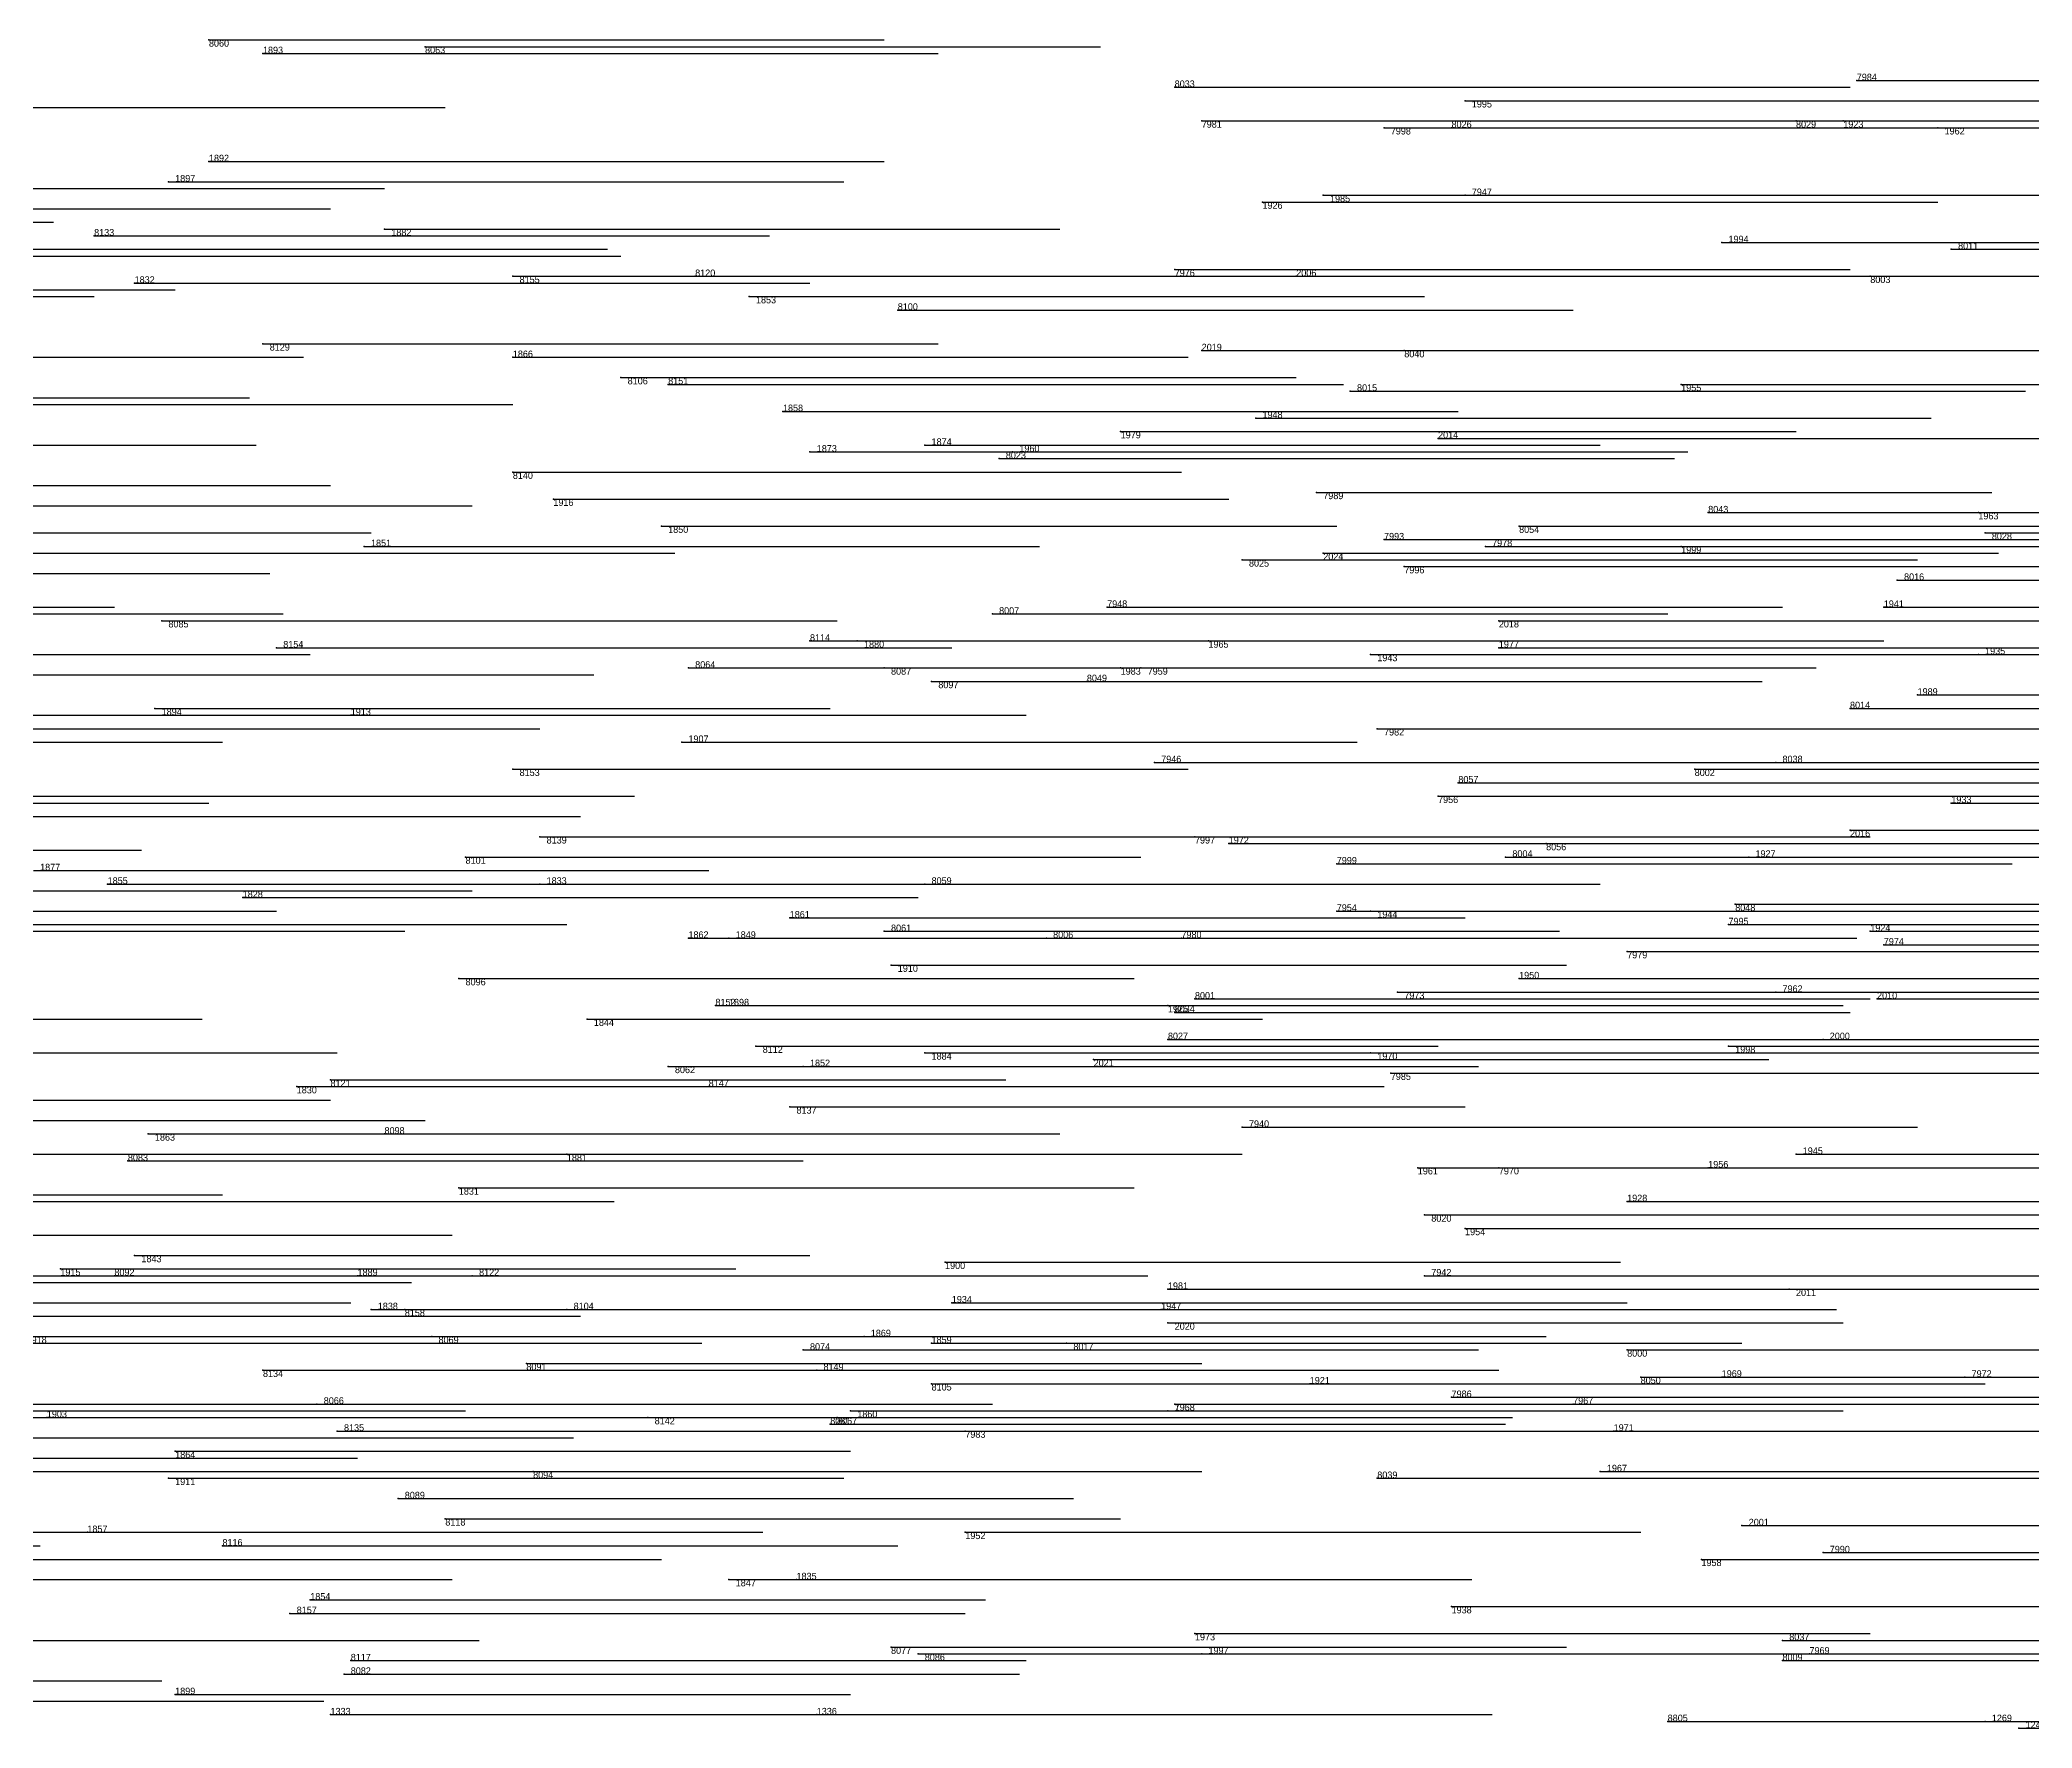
# Model space of a CAD drawing. Extents: x 0 to 1.1, y 0 to 1.
# Drawn here: x 0.371 to 0.666, y 0.5 to 0.75 of the extents above; entities that cross this region are included whole.
import ezdxf

# ---------------------------------------------------------------- set-up
doc = ezdxf.new("R2010")
doc.units = 0
for name, color, linetype in [('Facilities', 3, 'CONTINUOUS'), ('Normals', 1, 'CONTINUOUS'), ('Source_points', 5, 'CONTINUOUS'), ('Text', 3, 'CONTINUOUS')]:
    doc.layers.add(name, color=color, linetype=linetype)

msp = doc.modelspace()

# ---------------------------------------------------------------- linework, layer by layer
at = {"layer": 'Facilities', "color": 3}
for p in [(0.396, 0.75, 1), (0.404, 0.748), (0.428, 0.749, 1), (0.64, 0.744, 1), (0.539, 0.743, 1), (0.582, 0.741), (0.543, 0.738, 1), (0.631, 0.738, 1), (0.638, 0.738), (0.57, 0.737, 1), (0.58, 0.737, 1), (0.652, 0.737), (0.396, 0.732), (0.39, 0.729), (0.552, 0.726), (0.561, 0.727), (0.582, 0.727, 1), (0.379, 0.721, 1), (0.422, 0.722), (0.62, 0.72), (0.654, 0.719, 1), (0.385, 0.714), (0.441, 0.715, 1), (0.468, 0.715, 1), (0.539, 0.716, 1), (0.557, 0.715), (0.642, 0.715, 1), (0.476, 0.712), (0.498, 0.71, 1), (0.404, 0.705, 1), (0.441, 0.703), (0.543, 0.704), (0.573, 0.704, 1), (0.457, 0.7, 1), (0.464, 0.699, 1), (0.565, 0.698, 1), (0.614, 0.699), (0.481, 0.695), (0.551, 0.694), (0.531, 0.692), (0.578, 0.691), (0.485, 0.689), (0.502, 0.69), (0.513, 0.688, 1), (0.515, 0.689), (0.441, 0.686, 1), (0.447, 0.682), (0.56, 0.683, 1), (0.618, 0.68, 1), (0.658, 0.68), (0.463, 0.678), (0.57, 0.676, 1), (0.59, 0.678, 1), (0.659, 0.677, 1), (0.419, 0.675), (0.549, 0.673, 1), (0.561, 0.674), (0.585, 0.675, 1), (0.614, 0.675), (0.573, 0.672, 1), (0.646, 0.67, 1), (0.389, 0.664, 1), (0.512, 0.665, 1), (0.529, 0.666, 1), (0.587, 0.664), (0.644, 0.666), (0.485, 0.661, 1), (0.492, 0.661), (0.544, 0.661), (0.406, 0.66, 1), (0.568, 0.659), (0.587, 0.66), (0.658, 0.659), (0.467, 0.657, 1), (0.496, 0.657, 1), (0.503, 0.655, 1), (0.526, 0.655, 1), (0.531, 0.657), (0.534, 0.657, 1), (0.649, 0.653), (0.388, 0.651), (0.417, 0.65), (0.639, 0.651, 1), (0.569, 0.648, 1), (0.466, 0.646), (0.441, 0.642, 1), (0.536, 0.643, 1), (0.616, 0.642, 1), (0.628, 0.643, 1), (0.578, 0.638, 1), (0.581, 0.64, 1), (0.654, 0.637), (0.445, 0.632, 1), (0.542, 0.632, 1), (0.639, 0.633), (0.434, 0.629, 1), (0.547, 0.631), (0.588, 0.629, 1), (0.594, 0.631, 1), (0.624, 0.629), (0.563, 0.628, 1), (0.381, 0.625), (0.401, 0.623), (0.445, 0.625), (0.502, 0.625, 1), (0.482, 0.62), (0.563, 0.621, 1), (0.568, 0.621), (0.622, 0.622, 1), (0.467, 0.617), (0.473, 0.617), (0.496, 0.618, 1), (0.52, 0.617, 1), (0.54, 0.617, 1), (0.621, 0.619, 1), (0.642, 0.618), (0.606, 0.615, 1), (0.644, 0.616, 1), (0.433, 0.611, 1), (0.497, 0.613), (0.59, 0.611), (0.542, 0.608, 1), (0.572, 0.609, 1), (0.628, 0.609, 1), (0.643, 0.608), (0.452, 0.605), (0.471, 0.607, 1), (0.472, 0.607), (0.538, 0.607), (0.539, 0.606, 1), (0.538, 0.602, 1), (0.635, 0.602), (0.477, 0.601, 1), (0.502, 0.6), (0.527, 0.599), (0.568, 0.6), (0.621, 0.601), (0.414, 0.596, 1), (0.464, 0.598, 1), (0.484, 0.598), (0.571, 0.597, 1), (0.409, 0.595), (0.47, 0.595, 1), (0.482, 0.592, 1), (0.387, 0.588), (0.422, 0.588, 1), (0.549, 0.589, 1), (0.449, 0.585), (0.631, 0.585), (0.384, 0.584, 1), (0.575, 0.583), (0.587, 0.583, 1), (0.618, 0.583), (0.433, 0.58), (0.576, 0.576, 1), (0.606, 0.578), (0.582, 0.574), (0.385, 0.57), (0.374, 0.568), (0.382, 0.567, 1), (0.418, 0.567), (0.435, 0.567, 1), (0.505, 0.569), (0.576, 0.567, 1), (0.538, 0.565), (0.63, 0.565), (0.42, 0.562), (0.425, 0.562, 1), (0.449, 0.562, 1), (0.506, 0.563), (0.537, 0.562), (0.429, 0.558, 1), (0.493, 0.558), (0.538, 0.56), (0.484, 0.556, 1), (0.503, 0.557), (0.523, 0.557, 1), (0.606, 0.556, 1), (0.404, 0.553, 1), (0.443, 0.554, 1), (0.486, 0.553, 1), (0.608, 0.552, 1), (0.62, 0.552), (0.656, 0.552, 1), (0.503, 0.551, 1), (0.559, 0.551), (0.58, 0.549, 1), (0.372, 0.546), (0.412, 0.548, 1), (0.461, 0.546, 1), (0.489, 0.546, 1), (0.491, 0.547), (0.538, 0.547, 1), (0.539, 0.548), (0.598, 0.548, 1), (0.415, 0.544, 1), (0.488, 0.545, 1), (0.508, 0.544, 1), (0.604, 0.544), (0.391, 0.541), (0.39, 0.537), (0.444, 0.538, 1), (0.569, 0.537, 1), (0.602, 0.538), (0.424, 0.534, 1), (0.378, 0.529), (0.431, 0.531, 1), (0.508, 0.529), (0.623, 0.53), (0.398, 0.527, 1), (0.635, 0.526, 1), (0.617, 0.525), (0.473, 0.522), (0.483, 0.522), (0.408, 0.517, 1), (0.411, 0.519), (0.58, 0.518), (0.542, 0.514), (0.497, 0.512, 1), (0.501, 0.511, 1), (0.543, 0.511), (0.629, 0.513, 1), (0.633, 0.511, 1), (0.416, 0.508, 1), (0.417, 0.51, 1), (0.629, 0.51, 1), (0.391, 0.505), (0.414, 0.502), (0.486, 0.502), (0.612, 0.501, 1), (0.659, 0.501), (0.664, 0.5)]:
    msp.add_point(p, dxfattribs=at)
at = {"layer": 'Normals', "color": 1}
for p, q in [((0.396, 0.75, 1), (0.496, 0.75, 1)), ((0.404, 0.748), (0.504, 0.748)), ((0.428, 0.749, 1), (0.528, 0.749, 1)), ((0.64, 0.744, 1), (0.74, 0.744, 1)), ((0.539, 0.743, 1), (0.639, 0.743, 1)), ((0.582, 0.741), (0.682, 0.741)), ((0.331, 0.74), (0.431, 0.74)), ((0.543, 0.738, 1), (0.643, 0.738, 1)), ((0.631, 0.738, 1), (0.731, 0.738, 1)), ((0.638, 0.738), (0.738, 0.738)), ((0.57, 0.737, 1), (0.67, 0.737, 1)), ((0.58, 0.737, 1), (0.68, 0.737, 1)), ((0.652, 0.737), (0.752, 0.737)), ((0.396, 0.732), (0.496, 0.732)), ((0.39, 0.729), (0.49, 0.729)), ((0.322, 0.728, 1), (0.422, 0.728, 1)), ((0.552, 0.726), (0.652, 0.726)), ((0.561, 0.727), (0.661, 0.727)), ((0.582, 0.727, 1), (0.682, 0.727, 1)), ((0.273, 0.723), (0.373, 0.723)), ((0.314, 0.725), (0.414, 0.725)), ((0.379, 0.721, 1), (0.479, 0.721, 1)), ((0.422, 0.722), (0.522, 0.722)), ((0.62, 0.72), (0.72, 0.72)), ((0.348, 0.718, 1), (0.448, 0.718, 1)), ((0.35, 0.718, 1), (0.45, 0.718, 1)), ((0.355, 0.719, 1), (0.455, 0.719, 1)), ((0.357, 0.718, 1), (0.457, 0.718, 1)), ((0.654, 0.719, 1), (0.754, 0.719, 1)), ((0.385, 0.714), (0.485, 0.714)), ((0.441, 0.715, 1), (0.541, 0.715, 1)), ((0.468, 0.715, 1), (0.568, 0.715, 1)), ((0.539, 0.716, 1), (0.639, 0.716, 1)), ((0.557, 0.715), (0.657, 0.715)), ((0.642, 0.715, 1), (0.742, 0.715, 1)), ((0.279, 0.712, 1), (0.379, 0.712, 1)), ((0.291, 0.713, 1), (0.391, 0.713, 1)), ((0.476, 0.712), (0.576, 0.712)), ((0.498, 0.71, 1), (0.598, 0.71, 1)), ((0.31, 0.703), (0.41, 0.703)), ((0.404, 0.705, 1), (0.504, 0.705, 1)), ((0.441, 0.703), (0.541, 0.703)), ((0.543, 0.704), (0.643, 0.704)), ((0.573, 0.704, 1), (0.673, 0.704, 1)), ((0.457, 0.7, 1), (0.557, 0.7, 1)), ((0.302, 0.697), (0.402, 0.697)), ((0.464, 0.699, 1), (0.564, 0.699, 1)), ((0.565, 0.698, 1), (0.665, 0.698, 1)), ((0.614, 0.699), (0.714, 0.699)), ((0.341, 0.696), (0.441, 0.696)), ((0.481, 0.695), (0.581, 0.695)), ((0.551, 0.694), (0.651, 0.694)), ((0.531, 0.692), (0.631, 0.692)), ((0.578, 0.691), (0.678, 0.691)), ((0.303, 0.69, 1), (0.403, 0.69, 1)), ((0.485, 0.689), (0.585, 0.689)), ((0.502, 0.69), (0.602, 0.69)), ((0.513, 0.688, 1), (0.613, 0.688, 1)), ((0.515, 0.689), (0.615, 0.689)), ((0.441, 0.686, 1), (0.54, 0.686, 1)), ((0.314, 0.684, 1), (0.414, 0.684, 1)), ((0.447, 0.682), (0.547, 0.682)), ((0.56, 0.683, 1), (0.66, 0.683, 1)), ((0.335, 0.681, 1), (0.435, 0.681, 1)), ((0.618, 0.68, 1), (0.718, 0.68, 1)), ((0.658, 0.68), (0.758, 0.68)), ((0.32, 0.677, 1), (0.42, 0.677, 1)), ((0.463, 0.678), (0.563, 0.678)), ((0.57, 0.676, 1), (0.67, 0.676, 1)), ((0.59, 0.678, 1), (0.69, 0.678, 1)), ((0.659, 0.677, 1), (0.759, 0.677, 1)), ((0.364, 0.674), (0.465, 0.674)), ((0.419, 0.675), (0.519, 0.675)), ((0.549, 0.673, 1), (0.649, 0.673, 1)), ((0.561, 0.674), (0.661, 0.674)), ((0.585, 0.675, 1), (0.685, 0.675, 1)), ((0.614, 0.675), (0.714, 0.675)), ((0.305, 0.671, 1), (0.405, 0.671, 1)), ((0.573, 0.672, 1), (0.673, 0.672, 1)), ((0.646, 0.67, 1), (0.746, 0.67, 1)), ((0.278, 0.665), (0.378, 0.665)), ((0.282, 0.666, 1), (0.382, 0.666, 1)), ((0.307, 0.665, 1), (0.407, 0.665, 1)), ((0.389, 0.664, 1), (0.489, 0.664, 1)), ((0.512, 0.665, 1), (0.612, 0.665, 1)), ((0.529, 0.666, 1), (0.629, 0.666, 1)), ((0.587, 0.664), (0.687, 0.664)), ((0.644, 0.666), (0.744, 0.666)), ((0.485, 0.661, 1), (0.585, 0.661, 1)), ((0.492, 0.661), (0.592, 0.661)), ((0.544, 0.661), (0.644, 0.661)), ((0.311, 0.659, 1), (0.411, 0.659, 1)), ((0.406, 0.66, 1), (0.506, 0.66, 1)), ((0.568, 0.659), (0.668, 0.659)), ((0.587, 0.66), (0.686, 0.66)), ((0.658, 0.659), (0.758, 0.659)), ((0.353, 0.656, 1), (0.453, 0.656, 1)), ((0.467, 0.657, 1), (0.567, 0.657, 1)), ((0.496, 0.657, 1), (0.597, 0.657, 1)), ((0.503, 0.655, 1), (0.603, 0.655, 1)), ((0.526, 0.655, 1), (0.626, 0.655, 1)), ((0.531, 0.657), (0.631, 0.657)), ((0.534, 0.657, 1), (0.634, 0.657, 1)), ((0.649, 0.653), (0.749, 0.653)), ((0.321, 0.65, 1), (0.421, 0.65, 1)), ((0.388, 0.651), (0.488, 0.651)), ((0.417, 0.65), (0.517, 0.65)), ((0.639, 0.651, 1), (0.739, 0.651, 1)), ((0.345, 0.648), (0.445, 0.648)), ((0.569, 0.648, 1), (0.669, 0.648, 1)), ((0.298, 0.646, 1), (0.398, 0.646, 1)), ((0.466, 0.646), (0.566, 0.646)), ((0.441, 0.642, 1), (0.541, 0.642, 1)), ((0.536, 0.643, 1), (0.636, 0.643, 1)), ((0.616, 0.642, 1), (0.716, 0.642, 1)), ((0.628, 0.643, 1), (0.728, 0.643, 1)), ((0.359, 0.638), (0.459, 0.638)), ((0.578, 0.638, 1), (0.678, 0.638, 1)), ((0.581, 0.64, 1), (0.681, 0.64, 1)), ((0.296, 0.637, 1), (0.396, 0.637, 1)), ((0.351, 0.635), (0.451, 0.635)), ((0.654, 0.637), (0.754, 0.637)), ((0.445, 0.632, 1), (0.545, 0.632, 1)), ((0.542, 0.632, 1), (0.642, 0.632, 1)), ((0.639, 0.633), (0.739, 0.633)), ((0.286, 0.63, 1), (0.386, 0.63, 1)), ((0.434, 0.629, 1), (0.534, 0.629, 1)), ((0.547, 0.631), (0.647, 0.631)), ((0.588, 0.629, 1), (0.688, 0.629, 1)), ((0.594, 0.631, 1), (0.694, 0.631, 1)), ((0.624, 0.629), (0.724, 0.629)), ((0.37, 0.627), (0.47, 0.627)), ((0.563, 0.628, 1), (0.663, 0.628, 1)), ((0.335, 0.624), (0.435, 0.624)), ((0.381, 0.625), (0.481, 0.625)), ((0.401, 0.623), (0.501, 0.623)), ((0.445, 0.625), (0.545, 0.625)), ((0.502, 0.625, 1), (0.602, 0.625, 1)), ((0.306, 0.621), (0.406, 0.621)), ((0.482, 0.62), (0.582, 0.62)), ((0.563, 0.621, 1), (0.663, 0.621, 1)), ((0.568, 0.621), (0.668, 0.621)), ((0.622, 0.622, 1), (0.722, 0.622, 1)), ((0.325, 0.618), (0.425, 0.618)), ((0.349, 0.619, 1), (0.449, 0.619, 1)), ((0.467, 0.617), (0.567, 0.617)), ((0.473, 0.617), (0.574, 0.617)), ((0.496, 0.618, 1), (0.596, 0.618, 1)), ((0.52, 0.617, 1), (0.62, 0.617, 1)), ((0.54, 0.617, 1), (0.64, 0.617, 1)), ((0.621, 0.619, 1), (0.721, 0.619, 1)), ((0.642, 0.618), (0.742, 0.618)), ((0.606, 0.615, 1), (0.706, 0.615, 1)), ((0.644, 0.616, 1), (0.744, 0.616, 1)), ((0.433, 0.611, 1), (0.533, 0.611, 1)), ((0.497, 0.613), (0.597, 0.613)), ((0.59, 0.611), (0.69, 0.611)), ((0.542, 0.608, 1), (0.642, 0.608, 1)), ((0.572, 0.609, 1), (0.672, 0.609, 1)), ((0.628, 0.609, 1), (0.728, 0.609, 1)), ((0.643, 0.608), (0.743, 0.608)), ((0.295, 0.605, 1), (0.395, 0.605, 1)), ((0.452, 0.605), (0.552, 0.605)), ((0.471, 0.607, 1), (0.571, 0.607, 1)), ((0.472, 0.607), (0.572, 0.607)), ((0.538, 0.607), (0.638, 0.607)), ((0.539, 0.606, 1), (0.639, 0.606, 1)), ((0.538, 0.602, 1), (0.638, 0.602, 1)), ((0.635, 0.602), (0.735, 0.602)), ((0.305, 0.6), (0.405, 0.6)), ((0.315, 0.6), (0.415, 0.6)), ((0.477, 0.601, 1), (0.578, 0.601, 1)), ((0.502, 0.6), (0.602, 0.6)), ((0.527, 0.599), (0.627, 0.599)), ((0.568, 0.6), (0.668, 0.6)), ((0.621, 0.601), (0.721, 0.601)), ((0.414, 0.596, 1), (0.514, 0.596, 1)), ((0.464, 0.598, 1), (0.564, 0.598, 1)), ((0.484, 0.598), (0.584, 0.598)), ((0.571, 0.597, 1), (0.67, 0.597, 1)), ((0.314, 0.593, 1), (0.414, 0.593, 1)), ((0.409, 0.595), (0.509, 0.595)), ((0.47, 0.595, 1), (0.57, 0.595, 1)), ((0.482, 0.592, 1), (0.582, 0.592, 1)), ((0.328, 0.59), (0.428, 0.59)), ((0.387, 0.588), (0.487, 0.588)), ((0.422, 0.588, 1), (0.522, 0.588, 1)), ((0.549, 0.589, 1), (0.649, 0.589, 1)), ((0.368, 0.585, 1), (0.468, 0.585, 1)), ((0.449, 0.585), (0.549, 0.585)), ((0.631, 0.585), (0.731, 0.585)), ((0.384, 0.584, 1), (0.484, 0.584, 1)), ((0.575, 0.583), (0.675, 0.583)), ((0.587, 0.583, 1), (0.687, 0.583, 1)), ((0.618, 0.583), (0.718, 0.583)), ((0.298, 0.579, 1), (0.398, 0.579, 1)), ((0.433, 0.58), (0.533, 0.58)), ((0.281, 0.578, 1), (0.381, 0.578, 1)), ((0.356, 0.578), (0.456, 0.578)), ((0.576, 0.576, 1), (0.676, 0.576, 1)), ((0.606, 0.578), (0.706, 0.578)), ((0.332, 0.573, 1), (0.432, 0.573, 1)), ((0.582, 0.574), (0.682, 0.574)), ((0.385, 0.57), (0.485, 0.57)), ((0.291, 0.567), (0.391, 0.567)), ((0.374, 0.568), (0.474, 0.568)), ((0.382, 0.567, 1), (0.482, 0.567, 1)), ((0.418, 0.567), (0.518, 0.567)), ((0.435, 0.567, 1), (0.535, 0.567, 1)), ((0.505, 0.569), (0.605, 0.569)), ((0.576, 0.567, 1), (0.676, 0.567, 1)), ((0.326, 0.566), (0.426, 0.566)), ((0.538, 0.565), (0.638, 0.565)), ((0.63, 0.565), (0.73, 0.565)), ((0.317, 0.563, 1), (0.417, 0.563, 1)), ((0.351, 0.561, 1), (0.451, 0.561, 1)), ((0.42, 0.562), (0.52, 0.562)), ((0.425, 0.562, 1), (0.525, 0.562, 1)), ((0.449, 0.562, 1), (0.549, 0.562, 1)), ((0.506, 0.563), (0.606, 0.563)), ((0.537, 0.562), (0.637, 0.562)), ((0.356, 0.558), (0.456, 0.558)), ((0.429, 0.558, 1), (0.529, 0.558, 1)), ((0.493, 0.558), (0.594, 0.558)), ((0.538, 0.56), (0.638, 0.56)), ((0.369, 0.557), (0.469, 0.557)), ((0.484, 0.556, 1), (0.584, 0.556, 1)), ((0.503, 0.557), (0.603, 0.557)), ((0.523, 0.557, 1), (0.623, 0.557, 1)), ((0.606, 0.556, 1), (0.706, 0.556, 1)), ((0.404, 0.553, 1), (0.504, 0.553, 1)), ((0.443, 0.554, 1), (0.543, 0.554, 1)), ((0.486, 0.553, 1), (0.587, 0.553, 1)), ((0.608, 0.552, 1), (0.708, 0.552, 1)), ((0.62, 0.552), (0.72, 0.552)), ((0.656, 0.552, 1), (0.756, 0.552, 1)), ((0.503, 0.551, 1), (0.603, 0.551, 1)), ((0.559, 0.551), (0.659, 0.551)), ((0.58, 0.549, 1), (0.68, 0.549, 1)), ((0.271, 0.546, 1), (0.371, 0.546, 1)), ((0.312, 0.546, 1), (0.412, 0.546, 1)), ((0.333, 0.547), (0.432, 0.547)), ((0.334, 0.547), (0.434, 0.547)), ((0.352, 0.548, 1), (0.452, 0.548, 1)), ((0.372, 0.546), (0.472, 0.546)), ((0.412, 0.548, 1), (0.512, 0.548, 1)), ((0.461, 0.546, 1), (0.561, 0.546, 1)), ((0.489, 0.546, 1), (0.589, 0.546, 1)), ((0.491, 0.547), (0.591, 0.547)), ((0.538, 0.547, 1), (0.638, 0.547, 1)), ((0.539, 0.548), (0.639, 0.548)), ((0.598, 0.548, 1), (0.698, 0.548, 1)), ((0.35, 0.543), (0.45, 0.543)), ((0.415, 0.544, 1), (0.515, 0.544, 1)), ((0.488, 0.545, 1), (0.588, 0.545, 1)), ((0.508, 0.544, 1), (0.608, 0.544, 1)), ((0.604, 0.544), (0.704, 0.544)), ((0.318, 0.54, 1), (0.418, 0.54, 1)), ((0.391, 0.541), (0.491, 0.541)), ((0.345, 0.538), (0.446, 0.538)), ((0.367, 0.538), (0.467, 0.538)), ((0.39, 0.537), (0.49, 0.537)), ((0.444, 0.538, 1), (0.543, 0.538, 1)), ((0.569, 0.537, 1), (0.669, 0.537, 1)), ((0.602, 0.538), (0.702, 0.538)), ((0.424, 0.534, 1), (0.524, 0.534, 1)), ((0.359, 0.529, 1), (0.459, 0.529, 1)), ((0.378, 0.529), (0.478, 0.529)), ((0.431, 0.531, 1), (0.531, 0.531, 1)), ((0.508, 0.529), (0.608, 0.529)), ((0.623, 0.53), (0.723, 0.53)), ((0.271, 0.527), (0.371, 0.527)), ((0.398, 0.527, 1), (0.498, 0.527, 1)), ((0.635, 0.526, 1), (0.735, 0.526, 1)), ((0.363, 0.525), (0.463, 0.525)), ((0.617, 0.525), (0.717, 0.525)), ((0.332, 0.522, 1), (0.432, 0.522, 1)), ((0.473, 0.522), (0.573, 0.522)), ((0.483, 0.522), (0.583, 0.522)), ((0.408, 0.517, 1), (0.508, 0.517, 1)), ((0.411, 0.519), (0.511, 0.519)), ((0.58, 0.518), (0.68, 0.518)), ((0.542, 0.514), (0.642, 0.514)), ((0.336, 0.513), (0.436, 0.513)), ((0.497, 0.512, 1), (0.597, 0.512, 1)), ((0.501, 0.511, 1), (0.601, 0.511, 1)), ((0.543, 0.511), (0.643, 0.511)), ((0.629, 0.513, 1), (0.729, 0.513, 1)), ((0.633, 0.511, 1), (0.733, 0.511, 1)), ((0.416, 0.508, 1), (0.516, 0.508, 1)), ((0.417, 0.51, 1), (0.517, 0.51, 1)), ((0.629, 0.51, 1), (0.729, 0.51, 1)), ((0.289, 0.507, 1), (0.389, 0.507, 1)), ((0.391, 0.505), (0.491, 0.505)), ((0.313, 0.504), (0.413, 0.504)), ((0.414, 0.502), (0.514, 0.502)), ((0.486, 0.502), (0.586, 0.502)), ((0.612, 0.501, 1), (0.712, 0.501, 1)), ((0.659, 0.501), (0.759, 0.501)), ((0.664, 0.5), (0.764, 0.5))]:
    msp.add_line(p, q, dxfattribs=at)
at = {"layer": 'Source_points', "color": 5}
for p in [(0.396, 0.75, 1), (0.404, 0.748), (0.428, 0.749, 1), (0.64, 0.744, 1), (0.539, 0.743, 1), (0.582, 0.741), (0.543, 0.738, 1), (0.631, 0.738, 1), (0.638, 0.738), (0.57, 0.737, 1), (0.58, 0.737, 1), (0.652, 0.737), (0.396, 0.732), (0.39, 0.729), (0.552, 0.726), (0.561, 0.727), (0.582, 0.727, 1), (0.379, 0.721, 1), (0.422, 0.722), (0.62, 0.72), (0.654, 0.719, 1), (0.385, 0.714), (0.441, 0.715, 1), (0.468, 0.715, 1), (0.539, 0.716, 1), (0.557, 0.715), (0.642, 0.715, 1), (0.476, 0.712), (0.498, 0.71, 1), (0.404, 0.705, 1), (0.441, 0.703), (0.543, 0.704), (0.573, 0.704, 1), (0.457, 0.7, 1), (0.464, 0.699, 1), (0.565, 0.698, 1), (0.614, 0.699), (0.481, 0.695), (0.551, 0.694), (0.531, 0.692), (0.578, 0.691), (0.485, 0.689), (0.502, 0.69), (0.513, 0.688, 1), (0.515, 0.689), (0.441, 0.686, 1), (0.447, 0.682), (0.56, 0.683, 1), (0.618, 0.68, 1), (0.658, 0.68), (0.463, 0.678), (0.57, 0.676, 1), (0.59, 0.678, 1), (0.659, 0.677, 1), (0.419, 0.675), (0.549, 0.673, 1), (0.561, 0.674), (0.585, 0.675, 1), (0.614, 0.675), (0.573, 0.672, 1), (0.646, 0.67, 1), (0.389, 0.664, 1), (0.512, 0.665, 1), (0.529, 0.666, 1), (0.587, 0.664), (0.644, 0.666), (0.485, 0.661, 1), (0.492, 0.661), (0.544, 0.661), (0.406, 0.66, 1), (0.568, 0.659), (0.587, 0.66), (0.658, 0.659), (0.467, 0.657, 1), (0.496, 0.657, 1), (0.503, 0.655, 1), (0.526, 0.655, 1), (0.531, 0.657), (0.534, 0.657, 1), (0.649, 0.653), (0.388, 0.651), (0.417, 0.65), (0.639, 0.651, 1), (0.569, 0.648, 1), (0.466, 0.646), (0.441, 0.642, 1), (0.536, 0.643, 1), (0.616, 0.642, 1), (0.628, 0.643, 1), (0.578, 0.638, 1), (0.581, 0.64, 1), (0.654, 0.637), (0.445, 0.632, 1), (0.542, 0.632, 1), (0.639, 0.633), (0.434, 0.629, 1), (0.547, 0.631), (0.588, 0.629, 1), (0.594, 0.631, 1), (0.624, 0.629), (0.563, 0.628, 1), (0.381, 0.625), (0.401, 0.623), (0.445, 0.625), (0.502, 0.625, 1), (0.482, 0.62), (0.563, 0.621, 1), (0.568, 0.621), (0.622, 0.622, 1), (0.467, 0.617), (0.473, 0.617), (0.496, 0.618, 1), (0.52, 0.617, 1), (0.54, 0.617, 1), (0.621, 0.619, 1), (0.642, 0.618), (0.606, 0.615, 1), (0.644, 0.616, 1), (0.433, 0.611, 1), (0.497, 0.613), (0.59, 0.611), (0.542, 0.608, 1), (0.572, 0.609, 1), (0.628, 0.609, 1), (0.643, 0.608), (0.452, 0.605), (0.471, 0.607, 1), (0.472, 0.607), (0.538, 0.607), (0.539, 0.606, 1), (0.538, 0.602, 1), (0.635, 0.602), (0.477, 0.601, 1), (0.502, 0.6), (0.527, 0.599), (0.568, 0.6), (0.621, 0.601), (0.414, 0.596, 1), (0.464, 0.598, 1), (0.484, 0.598), (0.571, 0.597, 1), (0.409, 0.595), (0.47, 0.595, 1), (0.482, 0.592, 1), (0.387, 0.588), (0.422, 0.588, 1), (0.549, 0.589, 1), (0.449, 0.585), (0.631, 0.585), (0.384, 0.584, 1), (0.575, 0.583), (0.587, 0.583, 1), (0.618, 0.583), (0.433, 0.58), (0.576, 0.576, 1), (0.606, 0.578), (0.582, 0.574), (0.385, 0.57), (0.374, 0.568), (0.382, 0.567, 1), (0.418, 0.567), (0.435, 0.567, 1), (0.505, 0.569), (0.576, 0.567, 1), (0.538, 0.565), (0.63, 0.565), (0.42, 0.562), (0.425, 0.562, 1), (0.449, 0.562, 1), (0.506, 0.563), (0.537, 0.562), (0.429, 0.558, 1), (0.493, 0.558), (0.538, 0.56), (0.484, 0.556, 1), (0.503, 0.557), (0.523, 0.557, 1), (0.606, 0.556, 1), (0.404, 0.553, 1), (0.443, 0.554, 1), (0.486, 0.553, 1), (0.608, 0.552, 1), (0.62, 0.552), (0.656, 0.552, 1), (0.503, 0.551, 1), (0.559, 0.551), (0.58, 0.549, 1), (0.372, 0.546), (0.412, 0.548, 1), (0.461, 0.546, 1), (0.489, 0.546, 1), (0.491, 0.547), (0.538, 0.547, 1), (0.539, 0.548), (0.598, 0.548, 1), (0.415, 0.544, 1), (0.488, 0.545, 1), (0.508, 0.544, 1), (0.604, 0.544), (0.391, 0.541), (0.39, 0.537), (0.444, 0.538, 1), (0.569, 0.537, 1), (0.602, 0.538), (0.424, 0.534, 1), (0.378, 0.529), (0.431, 0.531, 1), (0.508, 0.529), (0.623, 0.53), (0.398, 0.527, 1), (0.635, 0.526, 1), (0.617, 0.525), (0.473, 0.522), (0.483, 0.522), (0.408, 0.517, 1), (0.411, 0.519), (0.58, 0.518), (0.542, 0.514), (0.497, 0.512, 1), (0.501, 0.511, 1), (0.543, 0.511), (0.629, 0.513, 1), (0.633, 0.511, 1), (0.416, 0.508, 1), (0.417, 0.51, 1), (0.629, 0.51, 1), (0.391, 0.505), (0.414, 0.502), (0.486, 0.502), (0.612, 0.501, 1), (0.659, 0.501), (0.664, 0.5)]:
    msp.add_point(p, dxfattribs=at)

# ---------------------------------------------------------------- texts
at = {"layer": 'Text', "color": 3}
for s, p in [('8060', (0.396, 0.749, 1)), ('1893', (0.404, 0.748)), ('8063', (0.428, 0.748, 1)), ('8033', (0.539, 0.743, 1)), ('7984', (0.64, 0.744, 1)), ('1995', (0.583, 0.74)), ('7981', (0.543, 0.737, 1)), ('8026', (0.58, 0.737, 1)), ('8029', (0.631, 0.737, 1)), ('1923', (0.638, 0.737)), ('7998', (0.571, 0.736, 1)), ('1962', (0.653, 0.736)), ('1892', (0.396, 0.732)), ('1897', (0.391, 0.729)), ('1926', (0.552, 0.725)), ('1985', (0.562, 0.726)), ('7947', (0.583, 0.727, 1)), ('8133', (0.379, 0.721, 1)), ('1882', (0.423, 0.721)), ('1994', (0.621, 0.72)), ('8011', (0.655, 0.719, 1)), ('1832', (0.385, 0.714)), ('8155', (0.442, 0.714, 1)), ('8120', (0.468, 0.715, 1)), ('7976', (0.539, 0.715, 1)), ('2006', (0.557, 0.715)), ('8003', (0.642, 0.714, 1)), ('1853', (0.477, 0.711)), ('8100', (0.498, 0.71, 1)), ('8129', (0.405, 0.704, 1)), ('1866', (0.441, 0.703)), ('2019', (0.543, 0.704)), ('8040', (0.573, 0.703, 1)), ('8106', (0.458, 0.699, 1)), ('8151', (0.464, 0.699, 1)), ('8015', (0.566, 0.698, 1)), ('1955', (0.614, 0.698)), ('1858', (0.481, 0.695)), ('1948', (0.552, 0.694)), ('1874', (0.503, 0.69)), ('1979', (0.531, 0.691)), ('2014', (0.578, 0.691)), ('1873', (0.486, 0.689)), ('8023', (0.514, 0.688, 1)), ('1960', (0.516, 0.689)), ('8140', (0.441, 0.685, 1)), ('1916', (0.447, 0.681)), ('7989', (0.561, 0.682, 1)), ('8043', (0.618, 0.68, 1)), ('1963', (0.658, 0.679)), ('1851', (0.42, 0.675)), ('1850', (0.464, 0.677)), ('7993', (0.57, 0.676, 1)), ('7978', (0.586, 0.675, 1)), ('8054', (0.59, 0.677, 1)), ('8028', (0.66, 0.676, 1)), ('8025', (0.55, 0.672, 1)), ('2024', (0.561, 0.673)), ('1999', (0.614, 0.674)), ('7996', (0.573, 0.671, 1)), ('8016', (0.647, 0.67, 1)), ('7948', (0.529, 0.666, 1)), ('1941', (0.644, 0.666)), ('8085', (0.39, 0.663, 1)), ('8007', (0.513, 0.665, 1)), ('2018', (0.587, 0.663)), ('8154', (0.407, 0.66, 1)), ('8114', (0.485, 0.661, 1)), ('1880', (0.493, 0.66)), ('1965', (0.544, 0.66)), ('1977', (0.587, 0.66)), ('8064', (0.468, 0.657, 1)), ('1943', (0.569, 0.658)), ('1935', (0.659, 0.659)), ('8087', (0.497, 0.656, 1)), ('8097', (0.504, 0.654, 1)), ('8049', (0.526, 0.655, 1)), ('1983', (0.531, 0.656)), ('7959', (0.535, 0.656, 1)), ('8014', (0.639, 0.651, 1)), ('1989', (0.649, 0.653)), ('1894', (0.389, 0.65)), ('1913', (0.417, 0.65)), ('1907', (0.467, 0.646)), ('7982', (0.57, 0.647, 1)), ('7946', (0.537, 0.643, 1)), ('8038', (0.629, 0.643, 1)), ('8153', (0.442, 0.641, 1)), ('8057', (0.581, 0.64, 1)), ('8002', (0.616, 0.641, 1)), ('7956', (0.578, 0.637, 1)), ('1933', (0.654, 0.637)), ('8139', (0.446, 0.631, 1)), ('7997', (0.542, 0.631, 1)), ('1972', (0.547, 0.631)), ('2016', (0.639, 0.632)), ('8101', (0.434, 0.628, 1)), ('7999', (0.563, 0.628, 1)), ('8004', (0.589, 0.629, 1)), ('8056', (0.594, 0.63, 1)), ('1927', (0.625, 0.629)), ('1877', (0.371, 0.627)), ('1855', (0.381, 0.625)), ('1833', (0.446, 0.625)), ('8059', (0.503, 0.625, 1)), ('1828', (0.401, 0.623)), ('1861', (0.482, 0.62)), ('7954', (0.563, 0.621, 1)), ('1944', (0.569, 0.62)), ('7995', (0.621, 0.619, 1)), ('8048', (0.622, 0.621, 1)), ('1862', (0.467, 0.617)), ('1849', (0.474, 0.617)), ('8061', (0.497, 0.618, 1)), ('8006', (0.521, 0.617, 1)), ('7980', (0.54, 0.617, 1)), ('1924', (0.642, 0.618)), ('7974', (0.644, 0.616, 1)), ('7979', (0.606, 0.614, 1)), ('8096', (0.434, 0.61, 1)), ('1910', (0.498, 0.612)), ('1950', (0.59, 0.611)), ('8152', (0.471, 0.607, 1)), ('1898', (0.473, 0.607)), ('8001', (0.542, 0.608, 1)), ('7973', (0.573, 0.608, 1)), ('7962', (0.629, 0.609, 1)), ('2010', (0.643, 0.608)), ('1844', (0.453, 0.604)), ('1925', (0.538, 0.606)), ('8034', (0.539, 0.606, 1)), ('8027', (0.538, 0.602, 1)), ('2000', (0.636, 0.602)), ('8112', (0.478, 0.6, 1)), ('1852', (0.485, 0.598)), ('1884', (0.503, 0.599)), ('2021', (0.527, 0.598)), ('1970', (0.569, 0.599)), ('1998', (0.622, 0.6)), ('8121', (0.414, 0.595, 1)), ('8062', (0.465, 0.597, 1)), ('8147', (0.47, 0.595, 1)), ('7985', (0.571, 0.596, 1)), ('1830', (0.409, 0.594)), ('8137', (0.483, 0.591, 1)), ('7940', (0.55, 0.589, 1)), ('1863', (0.388, 0.587)), ('8098', (0.422, 0.588, 1)), ('8083', (0.384, 0.584, 1)), ('1881', (0.449, 0.584)), ('1945', (0.632, 0.585)), ('1961', (0.575, 0.582)), ('7970', (0.587, 0.582, 1)), ('1956', (0.618, 0.583)), ('1831', (0.433, 0.579)), ('1928', (0.606, 0.578)), ('8020', (0.577, 0.575, 1)), ('1954', (0.582, 0.573)), ('1843', (0.386, 0.569)), ('1915', (0.374, 0.567)), ('8092', (0.382, 0.567, 1)), ('1889', (0.418, 0.567)), ('8122', (0.436, 0.567, 1)), ('1900', (0.505, 0.568)), ('7942', (0.577, 0.567, 1)), ('1934', (0.506, 0.563)), ('1981', (0.538, 0.565)), ('2011', (0.631, 0.564)), ('1838', (0.421, 0.562)), ('8158', (0.425, 0.561, 1)), ('8104', (0.45, 0.562, 1)), ('1947', (0.537, 0.562)), ('1918', (0.369, 0.557)), ('8069', (0.43, 0.557, 1)), ('1869', (0.494, 0.558)), ('1859', (0.503, 0.557)), ('2020', (0.539, 0.559)), ('8074', (0.485, 0.556, 1)), ('8017', (0.524, 0.556, 1)), ('8000', (0.606, 0.555, 1)), ('8134', (0.404, 0.552, 1)), ('8091', (0.443, 0.553, 1)), ('8149', (0.487, 0.553, 1)), ('1921', (0.559, 0.551)), ('8050', (0.608, 0.551, 1)), ('1969', (0.62, 0.552)), ('7972', (0.657, 0.552, 1)), ('8066', (0.413, 0.548, 1)), ('8105', (0.503, 0.55, 1)), ('7986', (0.58, 0.549, 1)), ('7967', (0.598, 0.548, 1)), ('1903', (0.372, 0.546)), ('8142', (0.462, 0.545, 1)), ('8081', (0.488, 0.545, 1)), ('8067', (0.489, 0.545, 1)), ('1860', (0.492, 0.546)), ('7968', (0.539, 0.547, 1)), ('1953', (0.539, 0.547)), ('8135', (0.416, 0.544, 1)), ('7983', (0.508, 0.543, 1)), ('1971', (0.604, 0.544)), ('1864', (0.391, 0.54)), ('1911', (0.391, 0.536)), ('8094', (0.444, 0.537, 1)), ('8039', (0.569, 0.537, 1)), ('1967', (0.603, 0.538)), ('8089', (0.425, 0.534, 1)), ('8118', (0.431, 0.53, 1)), ('2001', (0.624, 0.53)), ('1857', (0.378, 0.529)), ('1952', (0.508, 0.528)), ('8116', (0.398, 0.527, 1)), ('7990', (0.636, 0.526, 1)), ('1835', (0.483, 0.522)), ('1958', (0.617, 0.524)), ('1854', (0.411, 0.519)), ('1847', (0.474, 0.521)), ('8157', (0.409, 0.517, 1)), ('1938', (0.58, 0.517)), ('1973', (0.542, 0.513)), ('8037', (0.63, 0.513, 1)), ('8117', (0.417, 0.51, 1)), ('8077', (0.497, 0.511, 1)), ('8086', (0.502, 0.51, 1)), ('1997', (0.544, 0.511)), ('8009', (0.629, 0.51, 1)), ('7969', (0.633, 0.511, 1)), ('8082', (0.417, 0.508, 1)), ('1899', (0.391, 0.505)), ('1333', (0.414, 0.502)), ('1336', (0.486, 0.502)), ('8805', (0.612, 0.501, 1)), ('1269', (0.66, 0.501)), ('1247', (0.665, 0.5))]:
    msp.add_text(s, height=0.001, dxfattribs=at).set_placement(p)

doc.saveas('drawing.dxf')
